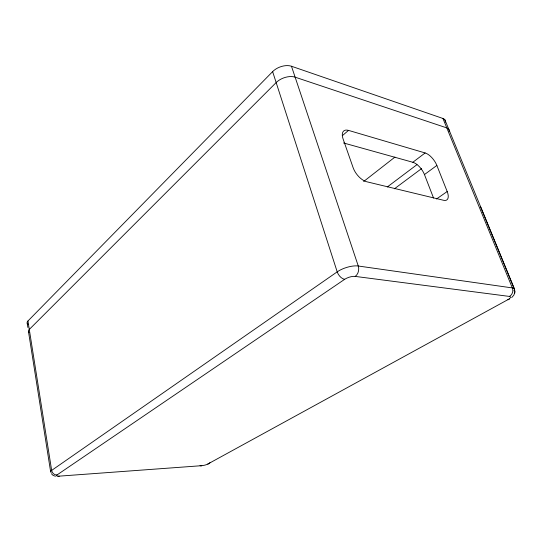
<?xml version="1.0" encoding="UTF-8"?>
<svg xmlns="http://www.w3.org/2000/svg" width="542" height="542" viewBox="0 0 542 542"><rect width="100%" height="100%" fill="white"/><g stroke="black" fill="none" stroke-linecap="round" stroke-linejoin="round"><path stroke-width="0.81" d="M511.695 297.592L513.836 295.153L514.731 292.856M514.846 292.05L514.805 290.498M514.676 293.229L514.9 291.657M28.089 324.265A9.539 3.787 -8.8 0 1 27.94 320.993L272.626 71.625A13.821 8.34 -21.4 0 1 291.474 66.246L442.943 118.474A12.026 5.684 -24.5 0 1 445.321 122.187M342.361 135.656L348.52 130.392L425.131 152.946A12.513 5.718 53.4 0 1 436.859 165.439L447.184 191.522A12.696 5.887 54.2 0 1 443.708 200.316L366.71 181.753A13.936 7.08 52.2 0 1 353.127 167.681L343.066 138.894A13.746 6.85 51.3 0 1 348.52 130.392M363.648 181.509L394.949 157.085M343.547 142.966L412.841 162.275L425.131 152.946M387.259 187.004L416.954 164.646M394.434 188.799L421.541 168.616M433.559 198.067L424.461 174.565L436.859 165.439M436.473 199.009L447.184 191.522M27.94 320.993L51.653 470.409A5.007 4.451 58.2 0 0 56.998 474.961L344.685 279.306A7.717 2.832 -18.1 0 1 355.2 276.4L509.453 296.427A6.335 5.589 -76.3 0 0 512.353 287.924L442.943 118.474M57.953 476.181A5.047 2.351 88.9 0 0 59.295 476.14L201.807 465.673A4.397 0.942 -13.8 0 0 207.755 464.06L507.82 299.706A6.314 2.913 58 0 0 509.622 298.385M55.501 476.262L53.143 475.436L51.375 473.715M480.456 206.475L514.412 289.028L444.914 119.857M291.474 66.246L358.276 266.014A7.676 5.671 -81 0 1 355.2 276.4M272.626 71.625L337.205 271.854A7.656 4.417 55 0 0 344.685 279.306M27.202 323.256L27.866 327.463M28.435 331.311L50.643 471.75M29.031 332.361A9.58 3.713 -9 0 1 29.282 329.448L276.156 82.574A13.902 8.218 -21.2 0 1 295.126 77.174L446.804 127.905A12.087 5.589 -24.2 0 1 449.162 131.55M412.841 162.275A12.344 5.813 53.4 0 1 424.461 174.565M51.205 472.394A10.264 2.425 -11.4 0 1 51.653 470.409L337.205 271.854A15.379 5.759 -18.2 0 1 358.276 266.014L512.353 287.924A13.157 3.787 -20.2 0 1 513.952 290.817M509.453 296.427A6.599 1.856 -20 0 1 507.82 299.706M201.807 465.673A4.431 2.635 86.9 0 1 200.039 465.585M59.295 476.14A5.142 1.192 -11.5 0 1 56.998 474.961M209.91 462.644A4.411 3.347 63.2 0 1 207.755 464.06"/></g></svg>
